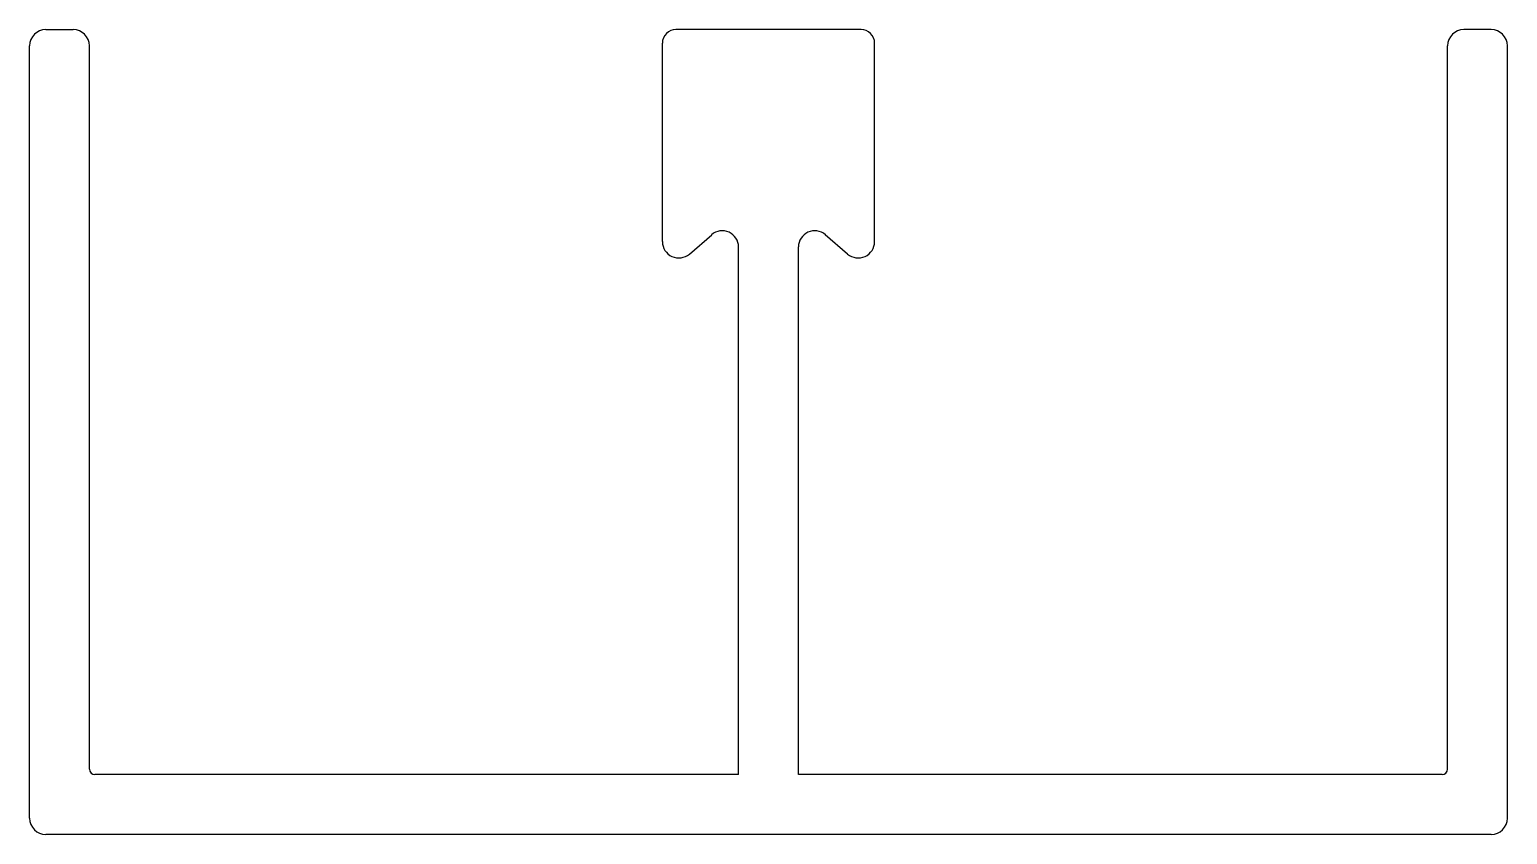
# Model space of a CAD drawing. Extents: x 2693.1 to 2720.3, y 1581 to 1595.8.
import ezdxf

# ---------------------------------------------------------------- set-up
doc = ezdxf.new("R2010")
doc.units = 0
doc.layers.get('0').update_dxf_attribs({"linetype": 'CONTINUOUS'})

msp = doc.modelspace()

# ---------------------------------------------------------------- linework, layer by layer
at = {"color": 0, "linetype": 'CONTINUOUS'}
for p, q in [((2693.413, 1595.841), (2693.913, 1595.841)), ((2708.392, 1595.841), (2704.992, 1595.841)), ((2719.971, 1595.841), (2719.471, 1595.841)), ((2693.113, 1581.341), (2693.113, 1595.541)), ((2694.213, 1582.241), (2694.213, 1595.541)), ((2704.742, 1591.941), (2704.742, 1595.591)), ((2708.642, 1591.941), (2708.642, 1595.591)), ((2719.171, 1582.241), (2719.171, 1595.541)), ((2720.271, 1581.341), (2720.271, 1595.541)), ((2705.238, 1591.714), (2705.648, 1592.069)), ((2708.146, 1591.714), (2707.736, 1592.069)), ((2706.142, 1582.141), (2706.142, 1591.843)), ((2707.242, 1582.141), (2707.242, 1591.843)), ((2706.142, 1582.141), (2694.313, 1582.141)), ((2719.071, 1582.141), (2707.242, 1582.141)), ((2719.971, 1581.041), (2693.413, 1581.041))]:
    msp.add_line(p, q, dxfattribs=at)
for centre, radius, start, end in [((2693.413, 1595.541), 0.3, 90, 180), ((2693.913, 1595.541), 0.3, 0, 90), ((2704.992, 1595.591), 0.25, 90, 180), ((2708.392, 1595.591), 0.25, 0, 90), ((2719.471, 1595.541), 0.3, 90, 180), ((2719.971, 1595.541), 0.3, 0, 90), ((2705.843, 1591.843), 0.299, 0, 130.8326), ((2707.541, 1591.843), 0.299, 49.1674, 180), ((2705.042, 1591.941), 0.3, 180, 310.8326), ((2708.342, 1591.941), 0.3, 229.1674, 0), ((2694.313, 1582.241), 0.1, 180, 270), ((2719.071, 1582.241), 0.1, 270, 360), ((2693.413, 1581.341), 0.3, 180, 270), ((2719.971, 1581.341), 0.3, 270, 360)]:
    msp.add_arc(centre, radius, start, end, dxfattribs=at)

doc.saveas('drawing.dxf')
